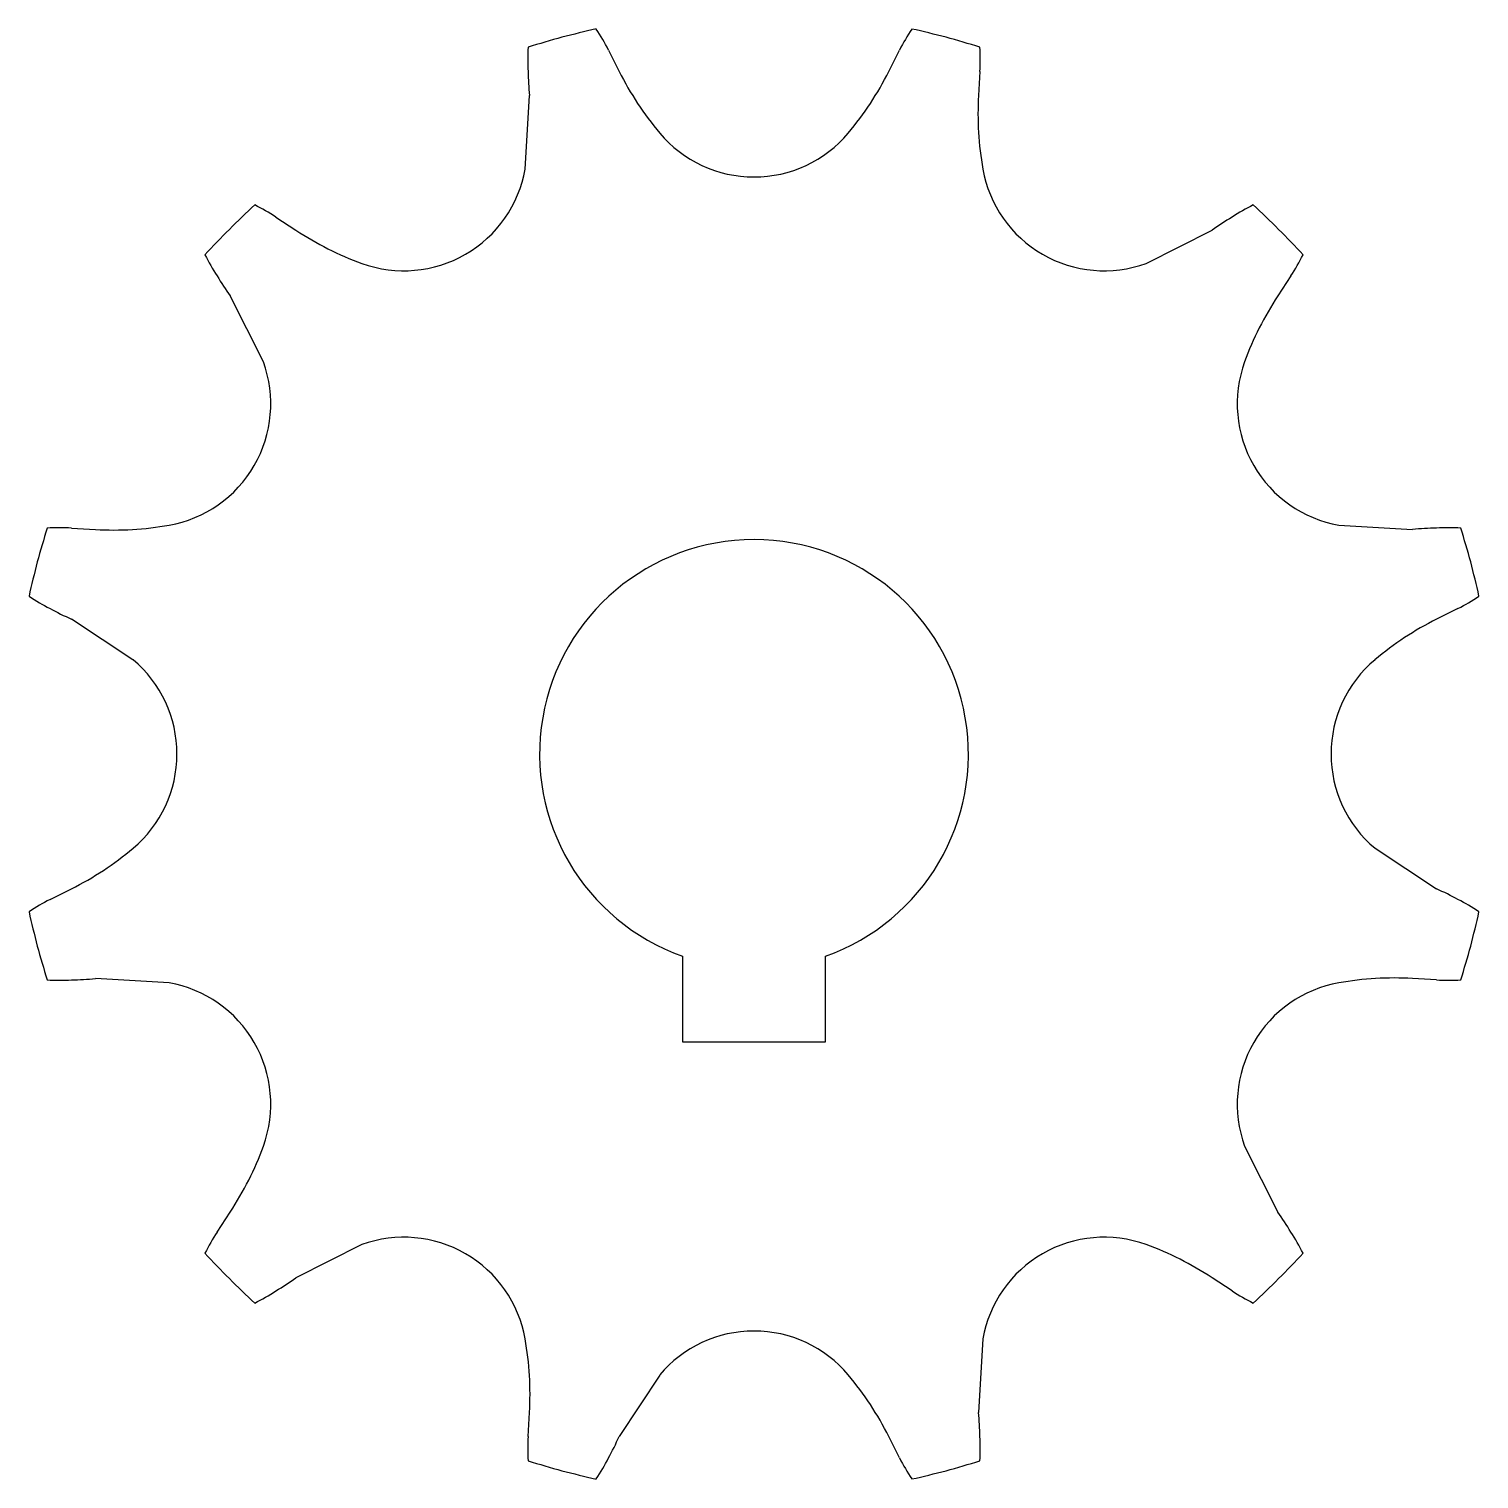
# Model space of a CAD drawing. Header units: millimetres. Extents: x -25.4 to 25.4, y -25.4 to 25.4.
import ezdxf

# ---------------------------------------------------------------- set-up
doc = ezdxf.new("R2010")
doc.units = ezdxf.units.MM
doc.layers.add('Sketch014', color=7, linetype='CONTINUOUS')

msp = doc.modelspace()

# ---------------------------------------------------------------- linework, layer by layer
at = {"layer": 'Sketch014'}
for p, q in [((-5.10071, 24.6688, 6.36), (-4.72409, 23.9189, 6.36)), ((4.72409, 23.9189, 6.36), (5.10071, 24.6688, 6.36)), ((7.91707, 23.9142, 6.36), (7.86827, 23.0764, 6.36)), ((-8.01843, 20.4983, 6.36), (-7.86827, 23.0764, 6.36)), ((-16.7518, 18.8135, 6.36), (-16.0506, 18.3523, 6.36)), ((13.7429, 17.1933, 6.36), (16.0506, 18.3523, 6.36)), ((18.8135, 16.7518, 6.36), (18.3523, 16.0506, 6.36)), ((-17.1933, 13.7429, 6.36), (-18.3523, 16.0506, 6.36)), ((-23.9142, 7.91707, 6.36), (-23.0764, 7.86827, 6.36)), ((20.4983, 8.01843, 6.36), (23.0764, 7.86827, 6.36)), ((24.6688, 5.10071, 6.36), (23.9189, 4.72409, 6.36)), ((-21.7613, 3.305, 6.36), (-23.9189, 4.72409, 6.36)), ((21.7613, -3.305, 6.36), (23.9189, -4.72409, 6.36)), ((-24.6688, -5.10071, 6.36), (-23.9189, -4.72409, 6.36)), ((-2.5, -7.08432, 6.36), (-2.5, -10.0843, 6.36)), ((2.5, -10.0843, 6.36), (2.5, -7.08432, 6.36)), ((-20.4983, -8.01843, 6.36), (-23.0764, -7.86827, 6.36)), ((23.9142, -7.91707, 6.36), (23.0764, -7.86827, 6.36)), ((-2.5, -10.0843, 6.36), (2.5, -10.0843, 6.36)), ((17.1933, -13.7429, 6.36), (18.3523, -16.0506, 6.36)), ((-18.8135, -16.7518, 6.36), (-18.3523, -16.0506, 6.36)), ((-13.7429, -17.1933, 6.36), (-16.0506, -18.3523, 6.36)), ((16.7518, -18.8135, 6.36), (16.0506, -18.3523, 6.36)), ((8.01843, -20.4983, 6.36), (7.86827, -23.0764, 6.36)), ((-3.305, -21.7613, 6.36), (-4.72409, -23.9189, 6.36)), ((-7.91707, -23.9142, 6.36), (-7.86827, -23.0764, 6.36)), ((5.10071, -24.6688, 6.36), (4.72409, -23.9189, 6.36))]:
    msp.add_line(p, q, dxfattribs=at)
for centre, radius, start, end in [((0, 0, 6.36), 26, 102.274, 107.726), ((-11.508, 21.4509, 6.36), 7.16998, 26.6667, 33.4747), ((11.508, 21.4509, 6.36), 7.16998, 146.525, 153.333), ((0, 0, 6.36), 26, 72.2742, 77.7258), ((-0.759218, 24.3311, 6.36), 7.16998, 176.525, -176.667), ((0.759218, 24.3311, 6.36), 7.16998, -3.33333, 3.47466), ((3.20298, 24.1416, 6.36), 11.1224, -178.829, -174.505), ((5.21523, 28.9106, 6.36), 11.1224, -153.333, -140), ((-5.21523, 28.9106, 6.36), 11.1224, -40, -26.6667), ((18.9718, 22.4297, 6.36), 11.1224, 176.667, -170), ((0, 24.5345, 6.36), 4.31437, -140, -90), ((0, 24.5345, 6.36), 4.31437, -90, -40), ((-12.2673, 21.2475, 6.36), 4.31438, -60, -10), ((12.2673, 21.2475, 6.36), 4.31438, -170, -120), ((0, 0, 6.36), 26, 132.274, 137.726), ((-20.6917, 12.823, 6.36), 7.16998, 56.6667, 63.4747), ((22.5087, 9.29691, 6.36), 11.1224, 121.171, 125.495), ((20.6917, 12.823, 6.36), 7.16998, 116.525, 123.333), ((0, 0, 6.36), 26, 42.2742, 47.7258), ((-9.93878, 27.6449, 6.36), 11.1224, -123.333, -110), ((-12.823, 20.6917, 6.36), 7.16998, -153.475, -146.667), ((-12.2673, 21.2475, 6.36), 4.31438, -110, -60), ((12.2673, 21.2475, 6.36), 4.31437, -120, -70), ((12.823, 20.6917, 6.36), 7.16998, -33.3333, -26.5253), ((-9.29691, 22.5087, 6.36), 11.1224, -148.829, -144.505), ((27.6449, 9.93878, 6.36), 11.1224, 146.667, 160), ((-21.2475, 12.2673, 6.36), 4.31437, -30, 20), ((21.2475, 12.2673, 6.36), 4.31437, 160, -150), ((-21.2475, 12.2673, 6.36), 4.31438, -80, -30), ((21.2475, 12.2673, 6.36), 4.31438, -150, -100), ((0, 0, 6.36), 26, 162.274, 167.726), ((-24.3311, 0.759218, 6.36), 7.16998, 86.6667, 93.4747), ((-22.4297, 18.9718, 6.36), 11.1224, -93.3333, -80), ((24.1416, -3.20298, 6.36), 11.1224, 91.1713, 95.4953), ((24.3311, 0.759218, 6.36), 7.16998, 86.5253, 93.3333), ((0, 0, 6.36), 26, 12.2742, 17.7258), ((0, 0, 6.36), 7.5125, -70.5625, -109.438), ((-21.4509, 11.508, 6.36), 7.16998, -123.475, -116.667), ((-19.3057, 14.8446, 6.36), 11.1224, -118.829, -114.505), ((21.4509, 11.508, 6.36), 7.16998, -63.3333, -56.5253), ((28.9106, -5.21523, 6.36), 11.1224, 116.667, 130), ((-24.5345, 0, 6.36), 4.31437, 0, 50), ((24.5345, 0, 6.36), 4.31437, 130, -180), ((-24.5345, 0, 6.36), 4.31437, -50, 0), ((24.5345, 0, 6.36), 4.31437, 180, -130), ((-28.9106, 5.21523, 6.36), 11.1224, -63.3333, -50), ((19.3057, -14.8446, 6.36), 11.1224, 61.1713, 65.4953), ((0, 0, 6.36), 26, -167.726, -162.274), ((-21.4509, -11.508, 6.36), 7.16998, 116.667, 123.475), ((21.4509, -11.508, 6.36), 7.16998, 56.5253, 63.3333), ((0, 0, 6.36), 26, -17.7258, -12.2742), ((-24.3311, -0.759218, 6.36), 7.16998, -93.4747, -86.6667), ((-24.1416, 3.20298, 6.36), 11.1224, -88.8287, -84.5047), ((-21.2475, -12.2673, 6.36), 4.31438, 30, 80), ((21.2475, -12.2673, 6.36), 4.31438, 100, 150), ((22.4297, -18.9718, 6.36), 11.1224, 86.6667, 100), ((24.3311, -0.759218, 6.36), 7.16998, -93.3333, -86.5253), ((-21.2475, -12.2673, 6.36), 4.31438, -20, 30), ((21.2475, -12.2673, 6.36), 4.31437, 150, -160), ((-27.6449, -9.93878, 6.36), 11.1224, -33.3333, -20), ((9.29691, -22.5087, 6.36), 11.1224, 31.1713, 35.4953), ((-12.823, -20.6917, 6.36), 7.16998, 146.667, 153.475), ((12.823, -20.6917, 6.36), 7.16998, 26.5253, 33.3333), ((-12.2673, -21.2475, 6.36), 4.31438, 60, 110), ((12.2673, -21.2475, 6.36), 4.31437, 70, 120), ((9.93878, -27.6449, 6.36), 11.1224, 56.6667, 70), ((0, 0, 6.36), 26, -137.726, -132.274), ((-12.2673, -21.2475, 6.36), 4.31438, 10, 60), ((12.2673, -21.2475, 6.36), 4.31438, 120, 170), ((0, 0, 6.36), 26, -47.7258, -42.2742), ((-22.5087, -9.29691, 6.36), 11.1224, -58.8287, -54.5047), ((-20.6917, -12.823, 6.36), 7.16998, -63.4747, -56.6667), ((20.6917, -12.823, 6.36), 7.16998, -123.333, -116.525), ((0, -24.5345, 6.36), 4.31437, 90, 140), ((0, -24.5345, 6.36), 4.31437, 40, 90), ((-18.9718, -22.4297, 6.36), 11.1224, -3.33333, 10), ((-5.21523, -28.9106, 6.36), 11.1224, 26.6667, 40), ((-3.20298, -24.1416, 6.36), 11.1224, 1.17133, 5.49534), ((-0.759218, -24.3311, 6.36), 7.16998, 176.667, -176.525), ((-14.8446, -19.3057, 6.36), 11.1224, -28.8287, -24.5047), ((0.759218, -24.3311, 6.36), 7.16998, -3.47466, 3.33333), ((0, 0, 6.36), 26, -107.726, -102.274), ((-11.508, -21.4509, 6.36), 7.16998, -33.4747, -26.6667), ((11.508, -21.4509, 6.36), 7.16998, -153.333, -146.525), ((0, 0, 6.36), 26, -77.7258, -72.2742)]:
    msp.add_arc(centre, radius, start, end, dxfattribs=at)

doc.saveas('drawing.dxf')
